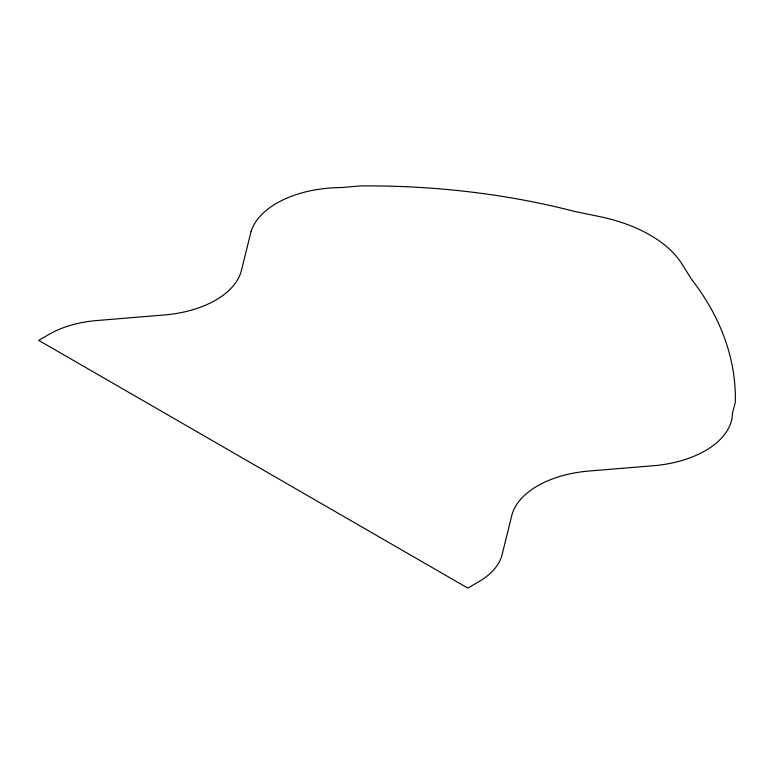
<?xml version="1.0" encoding="UTF-8"?>
<svg xmlns="http://www.w3.org/2000/svg" width="774" height="774" viewBox="0 0 774 774"><rect width="100%" height="100%" fill="white"/><g stroke="black" fill="none" stroke-linecap="round" stroke-linejoin="round"><path stroke-width="1.16" d="M251.095 231.368L241.44 270.387A91.022 52.555 0 0 1 164.204 314.979L96.624 320.552A83.437 48.172 0 0 0 49.43 334.174L38.7 340.367L467.767 588.085L478.496 581.893A83.437 48.172 0 0 0 502.094 554.648L511.749 515.629A91.022 52.555 0 0 1 588.985 471.037L656.565 465.464A92.532 53.425 0 0 0 732.427 413.181L735.3 402.47A506.177 292.243 0 0 0 691.172 278.756L682.039 264.118A136.534 78.822 0 0 0 599.84 216.662L574.482 211.389A506.177 292.243 0 0 0 360.2 185.915L341.663 187.569A92.532 53.425 0 0 0 251.095 231.368"/></g></svg>
